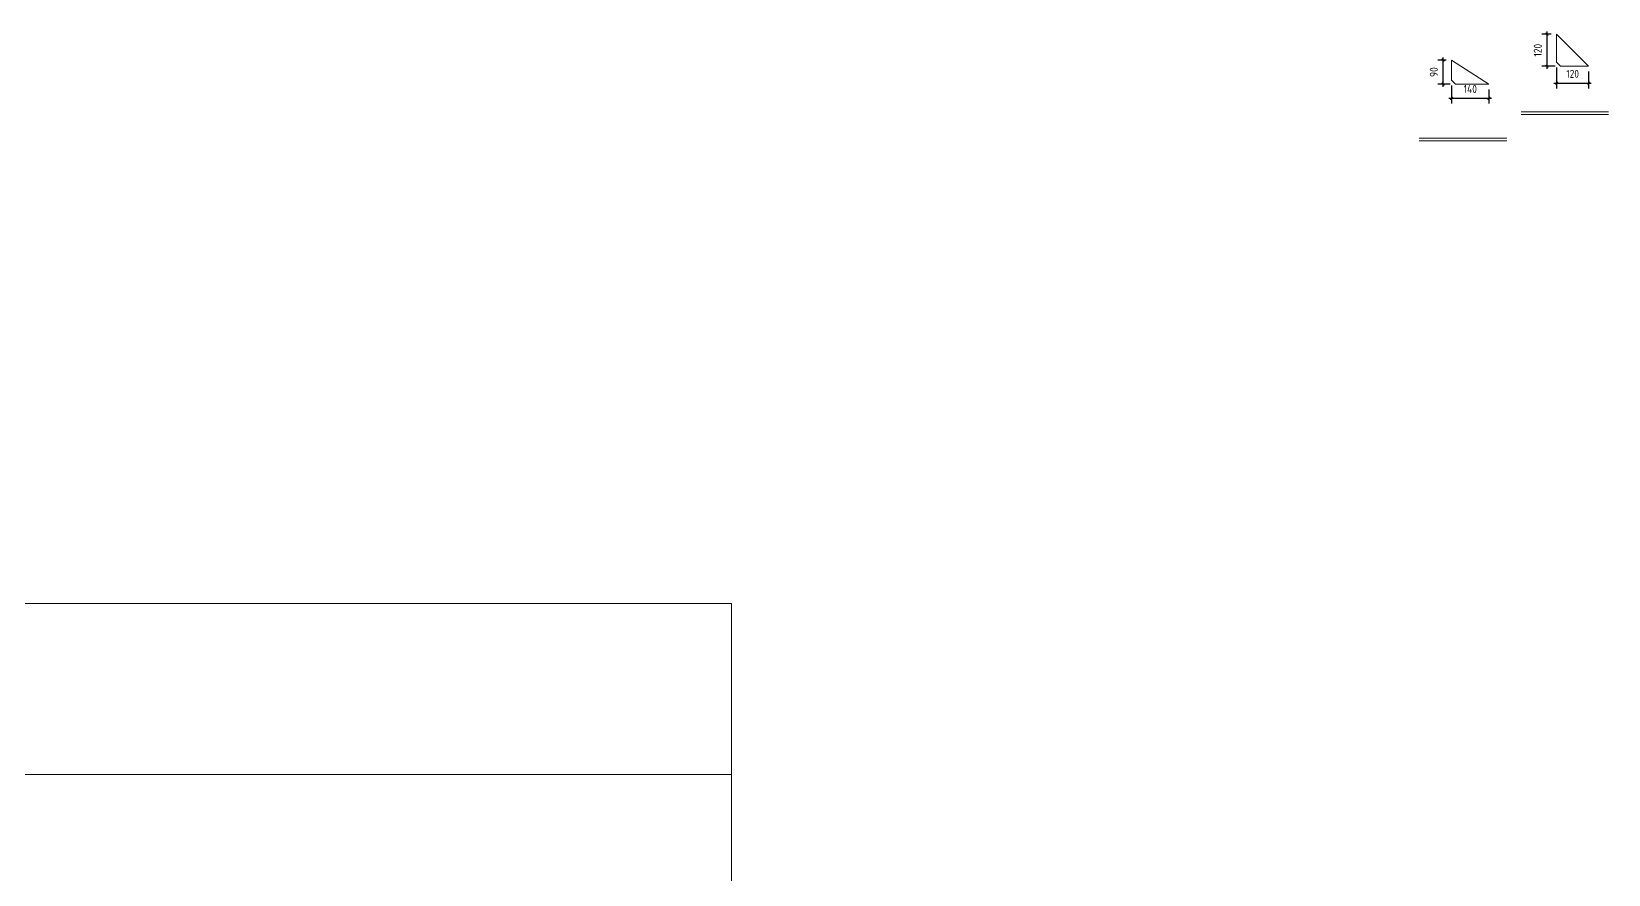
# Model space of a CAD drawing. Extents: x 485428 to 797698, y 56414 to 211814.
# Drawn here: x 665459 to 671370, y 158940 to 162100 of the extents above; entities that cross this region are included whole.
import ezdxf

# ---------------------------------------------------------------- set-up
doc = ezdxf.new("R2010")
doc.units = 0
doc.header["$LTSCALE"] = 1000
doc.header["$MEASUREMENT"] = 0
doc.styles.get("Standard").update_dxf_attribs({"font": 'gbenor.shx', "bigfont": 'gbcbig.shx'})
doc.dimstyles.get("Standard").update_dxf_attribs({"dimscale": 100, "dimtxt": 2, "dimasz": 0.4, "dimexe": 0.5, "dimexo": 1, "dimgap": 0.5, "dimtad": 1, "dimdec": 0, "dimzin": 0, "dimdsep": 46, "dimtxsty": 'Standard', "dimblk": 'ARCHTICK', "dimcen": 0.09, "dimadec": 0, "dimazin": 0, "dimtfac": 1, "dimtdec": 0, "dimtix": 1, "dimtmove": 2, "dimatfit": 3, "dimfxl": 1, "dimtolj": 1, "dimtzin": 0, "dimarcsym": 0})

# ---------------------------------------------------------------- blocks, each defined once
blk = doc.blocks.new('_ArchTick')
at = {"color": 0, "linetype": 'ByBlock', "const_width": 0.4}
blk.add_lwpolyline([(-0.5, -0.5), (0.5, 0.5)], dxfattribs=at)
blk = doc.blocks.new('*D3030')
at = {"color": 3, "lineweight": -2}
for p, q in [((670781.9, 161897.9), (670781.9, 161829.5)), ((670771.9, 161849.5), (670931.9, 161849.5)), ((670921.9, 161882.9), (670921.9, 161829.5))]:
    blk.add_line(p, q, dxfattribs=at)
at = {"layer": 'Defpoints', "color": 0}
for p in [(670781.9, 161917.9), (670921.9, 161902.9), (670921.9, 161849.5)]:
    blk.add_point(p, dxfattribs=at)
at = {"color": 3, "lineweight": -2, "xscale": 10, "yscale": 10, "zscale": 10, "rotation": 180}
blk.add_blockref('_ArchTick', (670781.9, 161849.5), dxfattribs=at)
at = {"color": 3, "lineweight": -2, "xscale": 10, "yscale": 10, "zscale": 10}
blk.add_blockref('_ArchTick', (670921.9, 161849.5), dxfattribs=at)
at = {"color": 0, "lineweight": 15, "insert": (670851.9, 161884.5), "char_height": 30, "attachment_point": 5}
blk.add_mtext('\\A1;140', dxfattribs=at)
blk = doc.blocks.new('*D3031')
at = {"color": 3, "lineweight": -2}
for p, q in [((670761.9, 161992.9), (670730, 161992.9)), ((670750, 161892.9), (670750, 162002.9)), ((670776.9, 161902.9), (670730, 161902.9))]:
    blk.add_line(p, q, dxfattribs=at)
at = {"layer": 'Defpoints', "color": 0}
for p in [(670750, 161992.9), (670781.9, 161992.9), (670796.9, 161902.9)]:
    blk.add_point(p, dxfattribs=at)
at = {"color": 3, "lineweight": -2, "xscale": 10, "yscale": 10, "zscale": 10}
for p, rotation in [((670750, 161992.9), 90), ((670750, 161902.9), 270)]:
    blk.add_blockref('_ArchTick', p, dxfattribs=dict(at, rotation=rotation))
at = {"color": 0, "lineweight": 15, "insert": (670715, 161947.9), "char_height": 30, "attachment_point": 5, "rotation": 90}
blk.add_mtext('\\A1;90', dxfattribs=at)
blk = doc.blocks.new('*D3353')
at = {"color": 3, "lineweight": -2}
for p, q in [((671175.4, 161964.9), (671175.4, 161886.3)), ((671295.4, 161949.9), (671295.4, 161886.3)), ((671165.4, 161906.3), (671305.4, 161906.3))]:
    blk.add_line(p, q, dxfattribs=at)
at = {"layer": 'Defpoints', "color": 0}
for p in [(671175.4, 161984.9), (671295.4, 161969.9), (671295.4, 161906.3)]:
    blk.add_point(p, dxfattribs=at)
at = {"color": 3, "lineweight": -2, "xscale": 10, "yscale": 10, "zscale": 10, "rotation": 180}
blk.add_blockref('_ArchTick', (671175.4, 161906.3), dxfattribs=at)
at = {"color": 3, "lineweight": -2, "xscale": 10, "yscale": 10, "zscale": 10}
blk.add_blockref('_ArchTick', (671295.4, 161906.3), dxfattribs=at)
at = {"color": 0, "lineweight": 15, "insert": (671235.4, 161941.3), "char_height": 30, "attachment_point": 5}
blk.add_mtext('\\A1;120', dxfattribs=at)
blk = doc.blocks.new('*D3356')
at = {"color": 3, "lineweight": -2}
for p, q in [((671155.4, 162089.9), (671119.7, 162089.9)), ((671139.7, 161959.9), (671139.7, 162099.9)), ((671170.4, 161969.9), (671119.7, 161969.9))]:
    blk.add_line(p, q, dxfattribs=at)
at = {"layer": 'Defpoints', "color": 0}
for p in [(671139.7, 162089.9), (671175.4, 162089.9), (671190.4, 161969.9)]:
    blk.add_point(p, dxfattribs=at)
at = {"color": 3, "lineweight": -2, "xscale": 10, "yscale": 10, "zscale": 10}
for p, rotation in [((671139.7, 162089.9), 90), ((671139.7, 161969.9), 270)]:
    blk.add_blockref('_ArchTick', p, dxfattribs=dict(at, rotation=rotation))
at = {"color": 0, "lineweight": 15, "insert": (671104.7, 162029.9), "char_height": 30, "attachment_point": 5, "rotation": 90}
blk.add_mtext('\\A1;120', dxfattribs=at)

msp = doc.modelspace()

# ---------------------------------------------------------------- linework, layer by layer
at = {"lineweight": 15}
for p, q in [((671175.4, 162089.9), (671175.4, 161984.9)), ((671175.4, 162089.9), (671295.4, 161969.9)), ((670781.9, 161992.9), (670781.9, 161917.9)), ((670921.9, 161902.9), (670781.9, 161992.9)), ((671175.4, 161984.9), (671190.4, 161969.9)), ((671190.4, 161969.9), (671295.4, 161969.9)), ((670781.9, 161917.9), (670796.9, 161902.9)), ((670796.9, 161902.9), (670921.9, 161902.9)), ((671042, 161798.9), (671369.7, 161798.9)), ((671042, 161788.9), (671369.7, 161788.9)), ((670660.5, 161700.7), (670988.2, 161700.7)), ((670660.5, 161690.7), (670988.2, 161690.7))]:
    msp.add_line(p, q, dxfattribs=at)
for points in [[(662143.1, 159314.2), (668083.1, 159314.2), (668083.1, 159956.2), (662143.1, 159956.2)], [(662143.1, 159314.2), (668083.1, 159314.2), (668083.1, 155114.2), (662143.1, 155114.2)]]:
    msp.add_lwpolyline(points, close=True, dxfattribs=at)

# ---------------------------------------------------------------- dimensions: what is measured, and where the dimension line sits
for base, p1, p2, picture, middle in [((671139.7, 162089.9), (671190.4, 161969.9), (671175.4, 162089.9), '*D3356', (671104.7, 162029.9)), ((670750, 161992.9), (670796.9, 161902.9), (670781.9, 161992.9), '*D3031', (670715, 161947.9))]:
    dim = msp.add_linear_dim(base=base, p1=p1, p2=p2, angle=90, dimstyle='Standard', override={"dimtxt": 0.3, "dimasz": 0.1, "dimexe": 0.2, "dimexo": 0.2, "dimgap": 0.2, "dimdle": 0.1, "dimclrd": 3, "dimclre": 3}, dxfattribs=at)
    dim.commit()
    dim.dimension.update_dxf_attribs({"geometry": picture, "text_midpoint": middle})
for base, p1, p2, picture, middle in [((671295.4, 161906.3), (671175.4, 161984.9), (671295.4, 161969.9), '*D3353', (671235.4, 161941.3)), ((670921.9, 161849.5), (670781.9, 161917.9), (670921.9, 161902.9), '*D3030', (670851.9, 161884.5))]:
    dim = msp.add_linear_dim(base=base, p1=p1, p2=p2, dimstyle='Standard', override={"dimtxt": 0.3, "dimasz": 0.1, "dimexe": 0.2, "dimexo": 0.2, "dimgap": 0.2, "dimdle": 0.1, "dimclrd": 3, "dimclre": 3}, dxfattribs=at)
    dim.commit()
    dim.dimension.update_dxf_attribs({"geometry": picture, "text_midpoint": middle})

doc.saveas('drawing.dxf')
